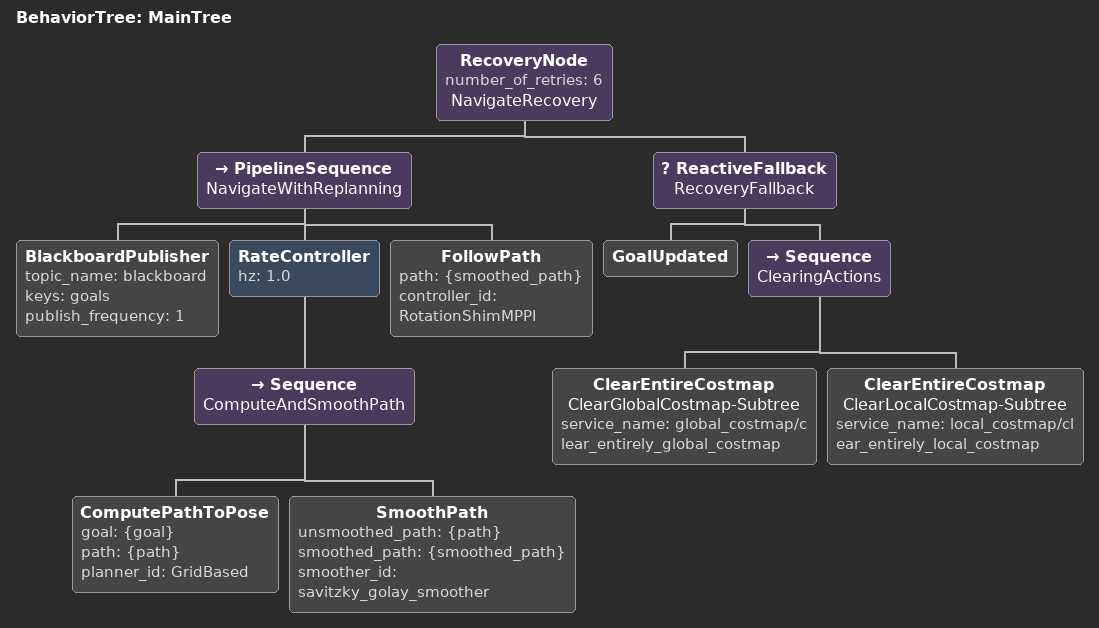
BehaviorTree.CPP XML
<root BTCPP_format="4" main_tree_to_execute="MainTree">
  <BehaviorTree ID="MainTree">
    <RecoveryNode number_of_retries="6" name="NavigateRecovery">
      <PipelineSequence name="NavigateWithReplanning">
        <BlackboardPublisher topic_name="blackboard" keys="goals" publish_frequency="1"/>
        <RateController hz="1.0">
          <Sequence name="ComputeAndSmoothPath">
            <ComputePathToPose goal="{goal}" path="{path}" planner_id="GridBased"/>
            <SmoothPath unsmoothed_path="{path}" smoothed_path="{smoothed_path}" smoother_id="savitzky_golay_smoother"/>
          </Sequence>
        </RateController>
        <FollowPath path="{smoothed_path}" controller_id="RotationShimMPPI"/>
      </PipelineSequence>
      <ReactiveFallback name="RecoveryFallback">
        <GoalUpdated/>
        <Sequence name="ClearingActions">
          <ClearEntireCostmap name="ClearGlobalCostmap-Subtree" service_name="global_costmap/clear_entirely_global_costmap"/>
          <ClearEntireCostmap name="ClearLocalCostmap-Subtree" service_name="local_costmap/clear_entirely_local_costmap"/>
        </Sequence>
      </ReactiveFallback>
    </RecoveryNode>
  </BehaviorTree>
</root>
